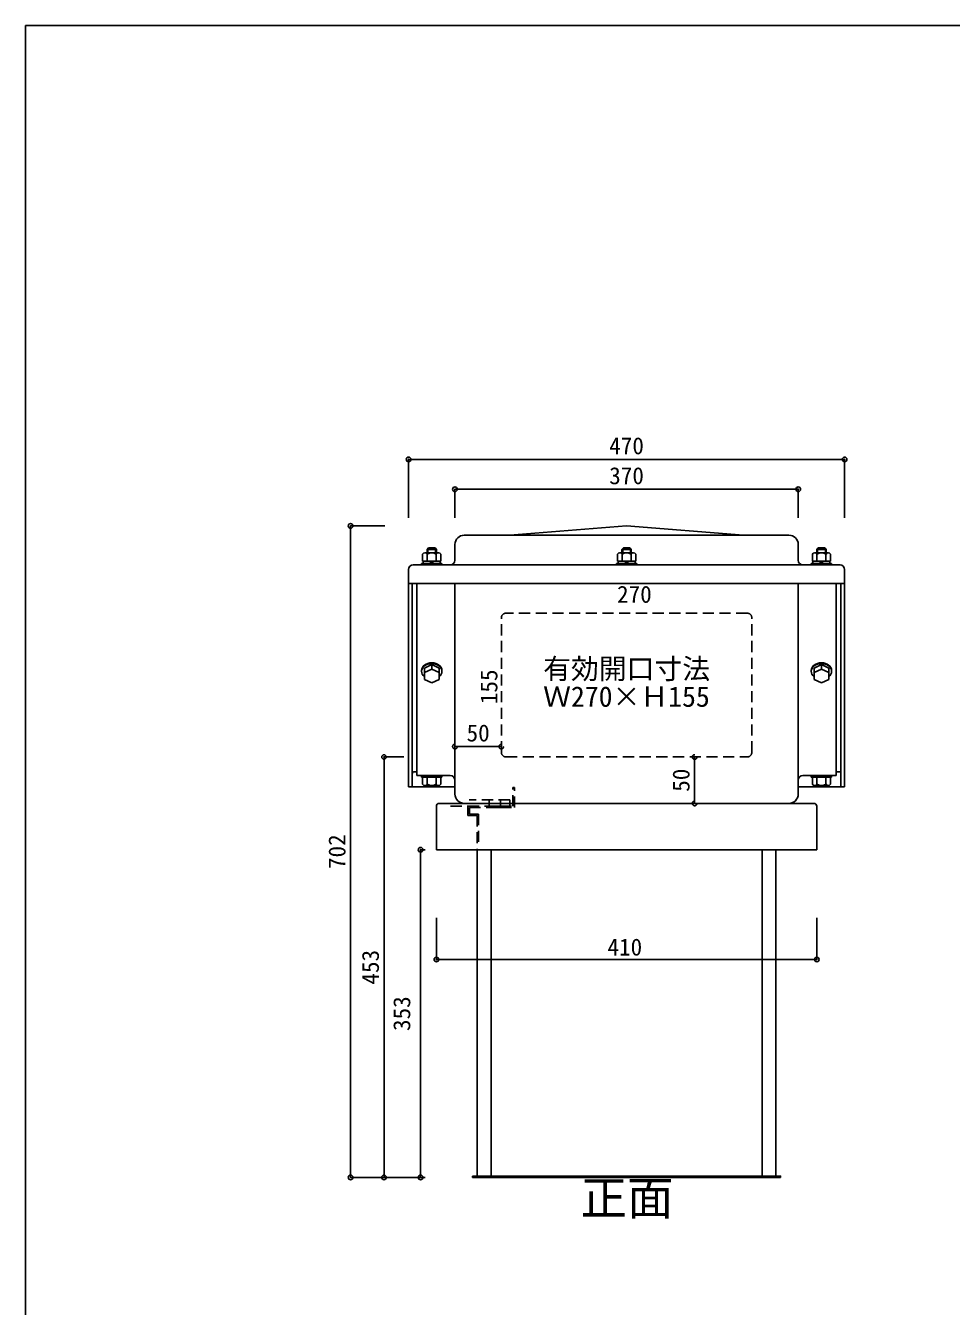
# Model space of a CAD drawing. Units: millimetres at full size, sheet at 1:10. Extents: x -10475 to 9199, y -10092 to 10143.
# Drawn here: x -6012 to -5014, y 8136 to 9516 of the extents above; entities that cross this region are included whole.
import ezdxf
from ezdxf.enums import TextEntityAlignment as Align

# ---------------------------------------------------------------- set-up
doc = ezdxf.new("R2010")
doc.units = ezdxf.units.MM
doc.header["$LTSCALE"] = 10
doc.header["$PDMODE"] = 32
doc.header["$PDSIZE"] = 5
doc.linetypes.add('DASHED1', pattern=[1.8, 1.2, -0.6])
for name, color, linetype in [('0-0_FRP', 7, 'Continuous'), ('0-1_SUS', 7, 'Continuous'), ('0-3_開口寸法', 2, 'DASHED1'), ('0-8_FRP寸法', 3, 'Continuous'), ('0-F_図面枠', 7, 'Continuous'), ('3-8', 4, 'Continuous')]:
    doc.layers.add(name, color=color, linetype=linetype)
doc.styles.add('ＭＳ ゴシック', font='')
doc.styles.get('ＭＳ ゴシック').set_extended_font_data('MS Gothic')

msp = doc.modelspace()

# ---------------------------------------------------------------- linework, layer by layer
at = {"layer": '0-0_FRP', "color": 4}
for p, q in [((-5489.76, 8967.08), (-5363.76, 8977.08)), ((-5237.76, 8967.08), (-5363.76, 8977.08)), ((-5548.76, 8940.08), (-5548.76, 8957.08)), ((-5538.76, 8967.08), (-5443.76, 8967.08)), ((-5443.76, 8967.08), (-5283.76, 8967.08)), ((-5188.76, 8967.08), (-5283.76, 8967.08)), ((-5178.76, 8940.08), (-5178.76, 8957.08)), ((-5569.56, 8948.18), (-5569.56, 8952.59)), ((-5359.56, 8948.18), (-5359.56, 8952.59)), ((-5149.56, 8948.18), (-5149.56, 8952.59)), ((-5598.76, 8930.08), (-5598.76, 8915.08)), ((-5593.76, 8935.08), (-5573.76, 8935.08)), ((-5553.76, 8935.08), (-5573.76, 8935.08)), ((-5553.76, 8935.08), (-5173.76, 8935.08)), ((-5173.76, 8935.08), (-5133.76, 8935.08)), ((-5128.76, 8930.08), (-5128.76, 8915.08)), ((-5598.76, 8917.08), (-5598.76, 8711.08)), ((-5598.76, 8915.08), (-5594.76, 8915.08)), ((-5594.76, 8915.08), (-5132.76, 8915.08)), ((-5594.76, 8711.08), (-5594.76, 8915.08)), ((-5589.76, 8915.08), (-5589.76, 8708.08)), ((-5548.76, 8915.08), (-5548.76, 8688.08)), ((-5178.76, 8688.08), (-5178.76, 8915.08)), ((-5137.76, 8915.08), (-5137.76, 8708.08)), ((-5128.76, 8915.08), (-5132.76, 8915.08)), ((-5132.76, 8711.08), (-5132.76, 8915.08)), ((-5128.76, 8917.08), (-5128.76, 8711.08)), ((-5598.76, 8711.08), (-5598.76, 8696.08)), ((-5592.81, 8712.08), (-5589.76, 8712.08)), ((-5573.76, 8708.08), (-5589.76, 8708.08)), ((-5553.76, 8708.08), (-5573.76, 8708.08)), ((-5173.76, 8708.08), (-5153.76, 8708.08)), ((-5153.76, 8708.08), (-5137.76, 8708.08)), ((-5134.76, 8712.08), (-5137.76, 8712.08)), ((-5132.76, 8711.08), (-5132.76, 8696.08)), ((-5128.76, 8711.08), (-5128.76, 8696.08)), ((-5598.76, 8696.08), (-5594.76, 8696.08)), ((-5132.76, 8696.08), (-5178.76, 8696.08)), ((-5128.76, 8696.08), (-5132.76, 8696.08)), ((-5568.76, 8675.08), (-5568.76, 8628.08)), ((-5565.76, 8678.08), (-5543.76, 8678.08)), ((-5538.76, 8678.08), (-5511.76, 8678.08)), ((-5538.76, 8678.08), (-5511.76, 8678.08)), ((-5499.76, 8678.08), (-5489.76, 8678.08)), ((-5161.76, 8678.08), (-5237.76, 8678.08)), ((-5158.76, 8675.08), (-5158.76, 8628.08)), ((-5158.76, 8628.08), (-5568.76, 8628.08))]:
    msp.add_line(p, q, dxfattribs=at)
at = {"layer": '0-0_FRP'}
for p, q in [((-5583.58, 8939.18), (-5583.58, 8946.76)), ((-5566.4, 8948.18), (-5581.12, 8948.18)), ((-5578.76, 8951.79), (-5568.76, 8951.79)), ((-5578.76, 8951.79), (-5578.76, 8948.18)), ((-5578.67, 8939.18), (-5578.67, 8946.76)), ((-5568.76, 8951.79), (-5570.26, 8953.29)), ((-5568.86, 8939.18), (-5568.86, 8946.76)), ((-5568.76, 8948.18), (-5568.76, 8951.79)), ((-5563.95, 8939.18), (-5563.95, 8946.76)), ((-5373.58, 8939.18), (-5373.58, 8946.76)), ((-5356.4, 8948.18), (-5371.12, 8948.18)), ((-5368.76, 8951.79), (-5358.76, 8951.79)), ((-5368.76, 8951.79), (-5368.76, 8948.18)), ((-5368.67, 8939.18), (-5368.67, 8946.76)), ((-5358.76, 8951.79), (-5360.26, 8953.29)), ((-5358.86, 8939.18), (-5358.86, 8946.76)), ((-5358.76, 8948.18), (-5358.76, 8951.79)), ((-5353.95, 8939.18), (-5353.95, 8946.76)), ((-5163.58, 8939.18), (-5163.58, 8946.76)), ((-5146.4, 8948.18), (-5161.12, 8948.18)), ((-5158.76, 8951.79), (-5148.76, 8951.79)), ((-5158.76, 8951.79), (-5158.76, 8948.18)), ((-5158.67, 8939.18), (-5158.67, 8946.76)), ((-5148.76, 8951.79), (-5150.26, 8953.29)), ((-5148.86, 8939.18), (-5148.86, 8946.76)), ((-5148.76, 8948.18), (-5148.76, 8951.79)), ((-5143.95, 8939.18), (-5143.95, 8946.76)), ((-5584.76, 8936.68), (-5584.76, 8935.08)), ((-5564.76, 8936.68), (-5584.76, 8936.68)), ((-5563.95, 8939.18), (-5583.58, 8939.18)), ((-5582.96, 8936.68), (-5582.96, 8939.18)), ((-5574, 8939.18), (-5582.7, 8939.18)), ((-5575.14, 8936.68), (-5582.7, 8936.68)), ((-5575.41, 8939.18), (-5574.27, 8936.68)), ((-5572.12, 8936.68), (-5573.26, 8939.18)), ((-5562.76, 8936.68), (-5573, 8936.68)), ((-5564.3, 8939.18), (-5571.86, 8939.18)), ((-5564.56, 8939.18), (-5564.56, 8936.68)), ((-5562.76, 8936.68), (-5562.76, 8935.08)), ((-5374.76, 8936.68), (-5374.76, 8935.08)), ((-5354.76, 8936.68), (-5374.76, 8936.68)), ((-5353.95, 8939.18), (-5373.58, 8939.18)), ((-5353.95, 8939.18), (-5373.58, 8939.18)), ((-5372.96, 8936.68), (-5372.96, 8939.18)), ((-5364, 8939.18), (-5372.7, 8939.18)), ((-5364, 8939.18), (-5372.7, 8939.18)), ((-5365.14, 8936.68), (-5372.7, 8936.68)), ((-5365.41, 8939.18), (-5364.27, 8936.68)), ((-5362.12, 8936.68), (-5363.26, 8939.18)), ((-5352.76, 8936.68), (-5363, 8936.68)), ((-5354.3, 8939.18), (-5361.86, 8939.18)), ((-5354.3, 8939.18), (-5361.86, 8939.18)), ((-5354.56, 8939.18), (-5354.56, 8936.68)), ((-5352.76, 8936.68), (-5352.76, 8935.08)), ((-5164.76, 8936.68), (-5164.76, 8935.08)), ((-5144.76, 8936.68), (-5164.76, 8936.68)), ((-5143.95, 8939.18), (-5163.58, 8939.18)), ((-5143.95, 8939.18), (-5163.58, 8939.18)), ((-5162.96, 8936.68), (-5162.96, 8939.18)), ((-5154, 8939.18), (-5162.7, 8939.18)), ((-5154, 8939.18), (-5162.7, 8939.18)), ((-5155.14, 8936.68), (-5162.7, 8936.68)), ((-5155.41, 8939.18), (-5154.27, 8936.68)), ((-5152.12, 8936.68), (-5153.26, 8939.18)), ((-5142.76, 8936.68), (-5153, 8936.68)), ((-5144.3, 8939.18), (-5151.86, 8939.18)), ((-5144.3, 8939.18), (-5151.86, 8939.18)), ((-5144.56, 8939.18), (-5144.56, 8936.68)), ((-5142.76, 8936.68), (-5142.76, 8935.08)), ((-5581.76, 8823.96), (-5573.76, 8827.7)), ((-5581.76, 8823.96), (-5581.76, 8819.05)), ((-5581.76, 8819.05), (-5573.76, 8822.78)), ((-5581.76, 8819.05), (-5581.76, 8811.57)), ((-5573.76, 8827.7), (-5573.76, 8822.78)), ((-5573.76, 8827.7), (-5565.76, 8823.96)), ((-5573.76, 8822.78), (-5565.76, 8819.05)), ((-5565.76, 8823.96), (-5565.76, 8819.05)), ((-5565.76, 8819.05), (-5565.76, 8811.57)), ((-5161.76, 8823.96), (-5153.76, 8827.7)), ((-5161.76, 8823.96), (-5161.76, 8819.05)), ((-5161.76, 8819.05), (-5153.76, 8822.78)), ((-5161.76, 8819.05), (-5161.76, 8811.57)), ((-5153.76, 8827.7), (-5153.76, 8822.78)), ((-5153.76, 8827.7), (-5145.76, 8823.96)), ((-5153.76, 8822.78), (-5145.76, 8819.05)), ((-5145.76, 8823.96), (-5145.76, 8819.05)), ((-5145.76, 8819.05), (-5145.76, 8811.57)), ((-5581.76, 8811.57), (-5573.76, 8807.84)), ((-5573.76, 8807.84), (-5565.76, 8811.57)), ((-5161.76, 8811.57), (-5153.76, 8807.84)), ((-5153.76, 8807.84), (-5145.76, 8811.57)), ((-5562.76, 8708.08), (-5562.76, 8706.48)), ((-5142.76, 8708.08), (-5142.76, 8706.48)), ((-5583.58, 8706.48), (-5583.58, 8698.9)), ((-5562.76, 8706.48), (-5583.58, 8706.48)), ((-5578.67, 8706.48), (-5578.67, 8698.9)), ((-5568.86, 8706.48), (-5568.86, 8698.9)), ((-5563.95, 8706.48), (-5563.95, 8698.9)), ((-5163.58, 8706.48), (-5163.58, 8698.9)), ((-5142.76, 8706.48), (-5163.58, 8706.48)), ((-5158.67, 8706.48), (-5158.67, 8698.9)), ((-5148.86, 8706.48), (-5148.86, 8698.9)), ((-5143.95, 8706.48), (-5143.95, 8698.9))]:
    msp.add_line(p, q, dxfattribs=at)
at = {"layer": '0-0_FRP', "color": 3}
for p, q in [((-5584.76, 8821.26), (-5584.76, 8820.23)), ((-5562.76, 8821.26), (-5562.76, 8820.23)), ((-5164.76, 8821.26), (-5164.76, 8820.23)), ((-5142.76, 8821.26), (-5142.76, 8820.23))]:
    msp.add_line(p, q, dxfattribs=at)
at = {"layer": '0-0_FRP', "color": 4, "linetype": 'DASHED1'}
for p, q in [((-5489.76, 8682.08), (-5533.27, 8682.08)), ((-5511.76, 8675.08), (-5511.76, 8682.08)), ((-5499.76, 8675.08), (-5499.76, 8682.08)), ((-5489.76, 8675.08), (-5489.76, 8682.08)), ((-5553.46, 8675.08), (-5534.76, 8675.08))]:
    msp.add_line(p, q, dxfattribs=at)
at = {"layer": '0-0_FRP'}
for points in [[(-5570.26, 8953.29), (-5577.26, 8953.29), (-5578.76, 8951.79)], [(-5360.26, 8953.29), (-5367.26, 8953.29), (-5368.76, 8951.79)], [(-5150.26, 8953.29), (-5157.26, 8953.29), (-5158.76, 8951.79)], [(-5584.76, 8708.08), (-5584.76, 8706.48), (-5564.76, 8706.48)], [(-5164.76, 8708.08), (-5164.76, 8706.48), (-5144.76, 8706.48)], [(-5566.4, 8697.48), (-5581.12, 8697.48), (-5566.4, 8697.48)], [(-5146.4, 8697.48), (-5161.12, 8697.48), (-5146.4, 8697.48)]]:
    msp.add_lwpolyline(points, dxfattribs=at)
at = {"layer": '0-0_FRP', "color": 4}
for points in [[(-5577.96, 8952.59), (-5577.96, 8949.95), (-5577.96, 8948.18)], [(-5367.96, 8952.59), (-5367.96, 8949.95), (-5367.96, 8948.18)], [(-5157.96, 8952.59), (-5157.96, 8949.95), (-5157.96, 8948.18)], [(-5594.76, 8711.08), (-5594.76, 8696.08), (-5548.76, 8696.08)], [(-5558.76, 8678.08), (-5489.76, 8678.08), (-5237.76, 8678.08)]]:
    msp.add_lwpolyline(points, dxfattribs=at)
for centre, radius, start, end in [((-5538.76, 8957.08), 10, 90, 180), ((-5188.76, 8957.08), 10, 0, 90), ((-5593.76, 8930.08), 5, 90, 180), ((-5553.76, 8940.08), 5, 270, 0), ((-5173.76, 8940.08), 5, 180, 270), ((-5133.76, 8930.08), 5, 0, 90), ((-5592.76, 8710.08), 2, 90, 180), ((-5553.76, 8703.08), 5, 0, 90), ((-5173.76, 8703.08), 5, 90, 180), ((-5134.76, 8710.08), 2, 0, 90), ((-5538.76, 8688.08), 10, 180, 270), ((-5188.76, 8688.08), 10, 270, 0), ((-5565.76, 8675.08), 3, 90, 180), ((-5161.76, 8675.08), 3, 0, 90)]:
    msp.add_arc(centre, radius, start, end, dxfattribs=at)
at = {"layer": '0-0_FRP'}
for centre, radius, start, end in [((-5581.12, 8945.35), 2.83, 29.99985, 149.99985), ((-5573.76, 8938.97), 9.21, 57.79585, 122.2043), ((-5566.4, 8945.35), 2.83, 29.99985, 149.99985), ((-5371.12, 8945.35), 2.83, 29.99985, 149.99985), ((-5363.76, 8938.97), 9.21, 57.79585, 122.2043), ((-5356.4, 8945.35), 2.83, 29.99985, 149.99985), ((-5161.12, 8945.35), 2.83, 29.99985, 149.99985), ((-5153.76, 8938.97), 9.21, 57.79585, 122.2043), ((-5146.4, 8945.35), 2.83, 29.99985, 149.99985), ((-5581.12, 8700.31), 2.83, 210.00015, 330.00015), ((-5573.76, 8706.69), 9.21, 237.7957, 302.20415), ((-5566.4, 8700.31), 2.83, 210.00015, 330.00015), ((-5161.12, 8700.31), 2.83, 210.00015, 330.00015), ((-5153.76, 8706.69), 9.21, 237.7957, 302.20415), ((-5146.4, 8700.31), 2.83, 210.00015, 330.00015)]:
    msp.add_arc(centre, radius, start, end, dxfattribs=at)
at = {"layer": '0-0_FRP', "color": 3}
for centre, start_param, end_param in [((-5573.76, 8820.23), 2.3851363, 7.0396417), ((-5573.76, 8821.26), 3.1415927, 6.2831853), ((-5153.76, 8820.23), 2.3851363, 7.0396417), ((-5153.76, 8821.26), 3.1415927, 6.2831853)]:
    msp.add_ellipse(centre, major_axis=(-11, 0), ratio=0.761243, start_param=start_param, end_param=end_param, dxfattribs=at)
at = {"layer": '0-1_SUS', "linetype": 'DASHED1'}
for p, q in [((-5486.26, 8695.08), (-5484.76, 8695.08)), ((-5484.76, 8673.58), (-5484.76, 8695.08)), ((-5533.26, 8673.58), (-5511.76, 8673.58)), ((-5533.26, 8673.58), (-5533.26, 8666.58)), ((-5533.26, 8666.58), (-5523.26, 8666.58)), ((-5523.26, 8666.58), (-5523.26, 8636.66)), ((-5511.76, 8675.08), (-5511.76, 8673.58)), ((-5511.76, 8673.58), (-5499.76, 8673.58)), ((-5499.76, 8675.08), (-5499.76, 8673.58)), ((-5499.76, 8673.58), (-5484.76, 8673.58)), ((-5524.76, 8665.08), (-5524.76, 8628.08))]:
    msp.add_line(p, q, dxfattribs=at)
at = {"layer": '0-1_SUS'}
for p, q in [((-5524.76, 8628.08), (-5524.76, 8276.58)), ((-5509.76, 8628.08), (-5509.76, 8276.58)), ((-5217.76, 8628.08), (-5217.76, 8276.58)), ((-5202.76, 8628.08), (-5202.76, 8276.58)), ((-5529.76, 8276.58), (-5529.76, 8275.08)), ((-5529.76, 8275.08), (-5197.76, 8275.08))]:
    msp.add_line(p, q, dxfattribs=at)
at = {"layer": '0-1_SUS', "linetype": 'DASHED1'}
for points in [[(-5499.76, 8675.08), (-5486.26, 8675.08), (-5486.26, 8695.08)], [(-5534.76, 8675.08), (-5534.76, 8665.08), (-5524.76, 8665.08)], [(-5534.76, 8675.08), (-5511.76, 8675.08), (-5499.76, 8675.08)]]:
    msp.add_lwpolyline(points, dxfattribs=at)
at = {"layer": '0-1_SUS'}
msp.add_lwpolyline([(-5529.76, 8276.58), (-5197.76, 8276.58), (-5197.76, 8275.08)], dxfattribs=at)
at = {"layer": '0-3_開口寸法'}
for p, q in [((-5498.76, 8733.08), (-5498.76, 8878.08)), ((-5233.76, 8883.08), (-5493.76, 8883.08)), ((-5228.76, 8733.08), (-5228.76, 8878.08)), ((-5493.76, 8728.08), (-5233.76, 8728.08))]:
    msp.add_line(p, q, dxfattribs=at)
at = {"layer": '0-3_開口寸法', "color": 4, "linetype": 'Continuous'}
for p, q in [((-5548.76, 8739.32), (-5498.76, 8739.32)), ((-5290.43, 8678.08), (-5290.43, 8728.08))]:
    msp.add_line(p, q, dxfattribs=at)
at = {"layer": '0-3_開口寸法'}
for centre, start, end in [((-5493.76, 8878.08), 90, 180), ((-5233.76, 8878.08), 0, 90), ((-5493.76, 8733.08), 180, 270), ((-5233.76, 8733.08), 270, 0)]:
    msp.add_arc(centre, 5, start, end, dxfattribs=at)
at = {"layer": '0-3_開口寸法', "color": 6}
for p in [(-5548.76, 8739.32), (-5498.76, 8739.32), (-5290.43, 8728.08), (-5290.43, 8678.08)]:
    msp.add_point(p, dxfattribs=at)
at = {"layer": '0-8_FRP寸法'}
for p, q in [((-5598.76, 9048.75), (-5598.76, 8985.65)), ((-5128.76, 9048.75), (-5128.76, 8985.65)), ((-5548.76, 9016.51), (-5548.76, 8985.65)), ((-5178.76, 9016.51), (-5178.76, 8985.65)), ((-5661.26, 8977.08), (-5624.4, 8977.08)), ((-5625.23, 8728.08), (-5603.82, 8728.08)), ((-5625.23, 8728.08), (-5603.82, 8728.08)), ((-5585.81, 8628.08), (-5581.03, 8628.08)), ((-5568.76, 8509.87), (-5568.76, 8554.61)), ((-5158.76, 8509.87), (-5158.76, 8554.61)), ((-5661.26, 8275.08), (-5624.4, 8275.08)), ((-5625.23, 8275.08), (-5581.03, 8275.08)), ((-5625.23, 8275.08), (-5603.82, 8275.08))]:
    msp.add_line(p, q, dxfattribs=at)
at = {"layer": '0-8_FRP寸法', "color": 4}
for p, q in [((-5598.76, 9048.75), (-5128.76, 9048.75)), ((-5548.76, 9016.51), (-5178.76, 9016.51)), ((-5585.81, 8275.08), (-5585.81, 8628.08)), ((-5568.76, 8509.87), (-5158.76, 8509.87)), ((-5158.76, 8509.87), (-5568.76, 8509.87))]:
    msp.add_line(p, q, dxfattribs=at)
at = {"layer": '0-8_FRP寸法', "color": 6}
for p in [(-5598.76, 9048.75), (-5128.76, 9048.75), (-5548.76, 9016.51), (-5178.76, 9016.51), (-5661.26, 8977.08), (-5625.23, 8728.08), (-5585.81, 8628.08), (-5568.76, 8509.87), (-5158.76, 8509.87), (-5661.26, 8275.08), (-5625.23, 8275.08), (-5585.81, 8275.08)]:
    msp.add_point(p, dxfattribs=at)
at = {"layer": '0-F_図面枠'}
msp.add_line((-6011.52, 9516.12), (-6011.52, 6756.12), dxfattribs=at)
msp.add_lwpolyline([(-2011.52, 9516.12), (-2456.34, 9516.12), (-6011.52, 9516.12)], dxfattribs=at)
at = {"layer": '3-8'}
for p, q in [((-5661.26, 8977.08), (-5661.26, 8275.08)), ((-5625.23, 8728.08), (-5625.23, 8275.08))]:
    msp.add_line(p, q, dxfattribs=at)

# ---------------------------------------------------------------- texts
at = {"layer": '0-0_FRP', "color": 6, "style": 'ＭＳ ゴシック'}
msp.add_text('正面', height=36.66, dxfattribs=at).set_placement((-5413.31, 8223.71), align=Align.BOTTOM_LEFT)
at = {"layer": '0-3_開口寸法', "color": 3, "style": 'ＭＳ ゴシック'}
for s, height, p in [('270', 18.33, (-5374.08, 8888.71)), ('有効開口寸法', 21.99, (-5453.76, 8805.58)), ('Ｗ270×Ｈ155', 21.99, (-5453.76, 8775.58)), ('50', 18.33, (-5536.26, 8739.32))]:
    msp.add_text(s, height=height, dxfattribs=at).set_placement(p, align=Align.BOTTOM_LEFT)
for s, p in [('155', (-5497.51, 8784.96)), ('50', (-5290.43, 8690.58))]:
    msp.add_text(s, height=18.33, rotation=90, dxfattribs=at).set_placement(p, align=Align.BOTTOM_LEFT)
at = {"layer": '0-8_FRP寸法', "style": 'ＭＳ ゴシック'}
for s, p in [('470', (-5382.51, 9048.75)), ('370', (-5382.51, 9016.51)), ('410', (-5384.39, 8508.62)), ('410', (-5384.39, 8508.62))]:
    msp.add_text(s, height=18.33, dxfattribs=at).set_placement(p, align=Align.BOTTOM_LEFT)
for s, p in [('702', (-5661.26, 8607.33)), ('453', (-5625.23, 8482.83)), ('353', (-5591.44, 8432.83))]:
    msp.add_text(s, height=18.33, rotation=90, dxfattribs=at).set_placement(p, align=Align.BOTTOM_LEFT)

doc.saveas('drawing.dxf')
